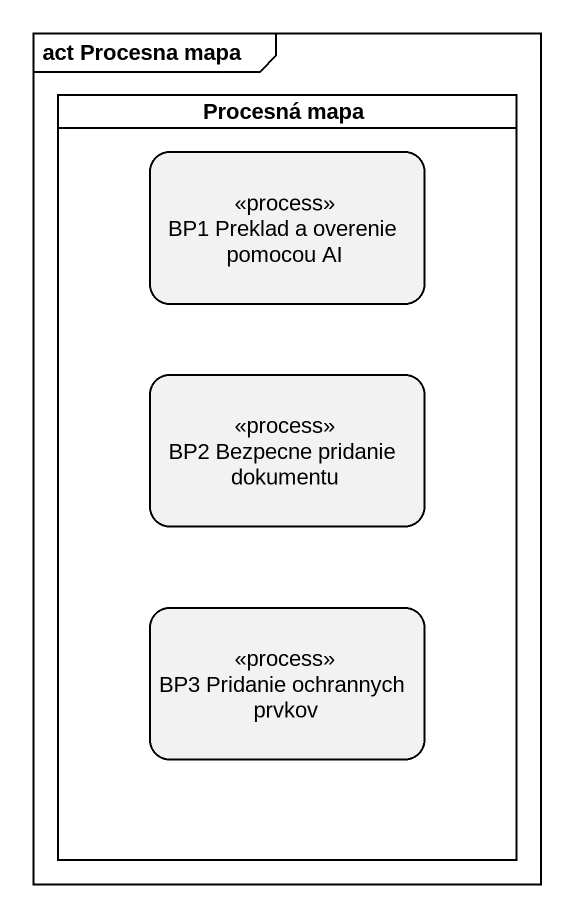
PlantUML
@startuml
mainframe act Procesna mapa
hide empty description
state "Procesná mapa" as Procesná_mapa <<partition>> {
  state "BP1 Preklad a overenie pomocou AI" as BP1_Preklad_a_overenie <<process>>
  state "BP2 Bezpecne pridanie dokumentu" as BP2_Bezpecne_pridanie <<process>>
  state "BP3 Pridanie ochrannych prvkov" as BP3_Pridanie_ochrannych <<process>>
}
@enduml
